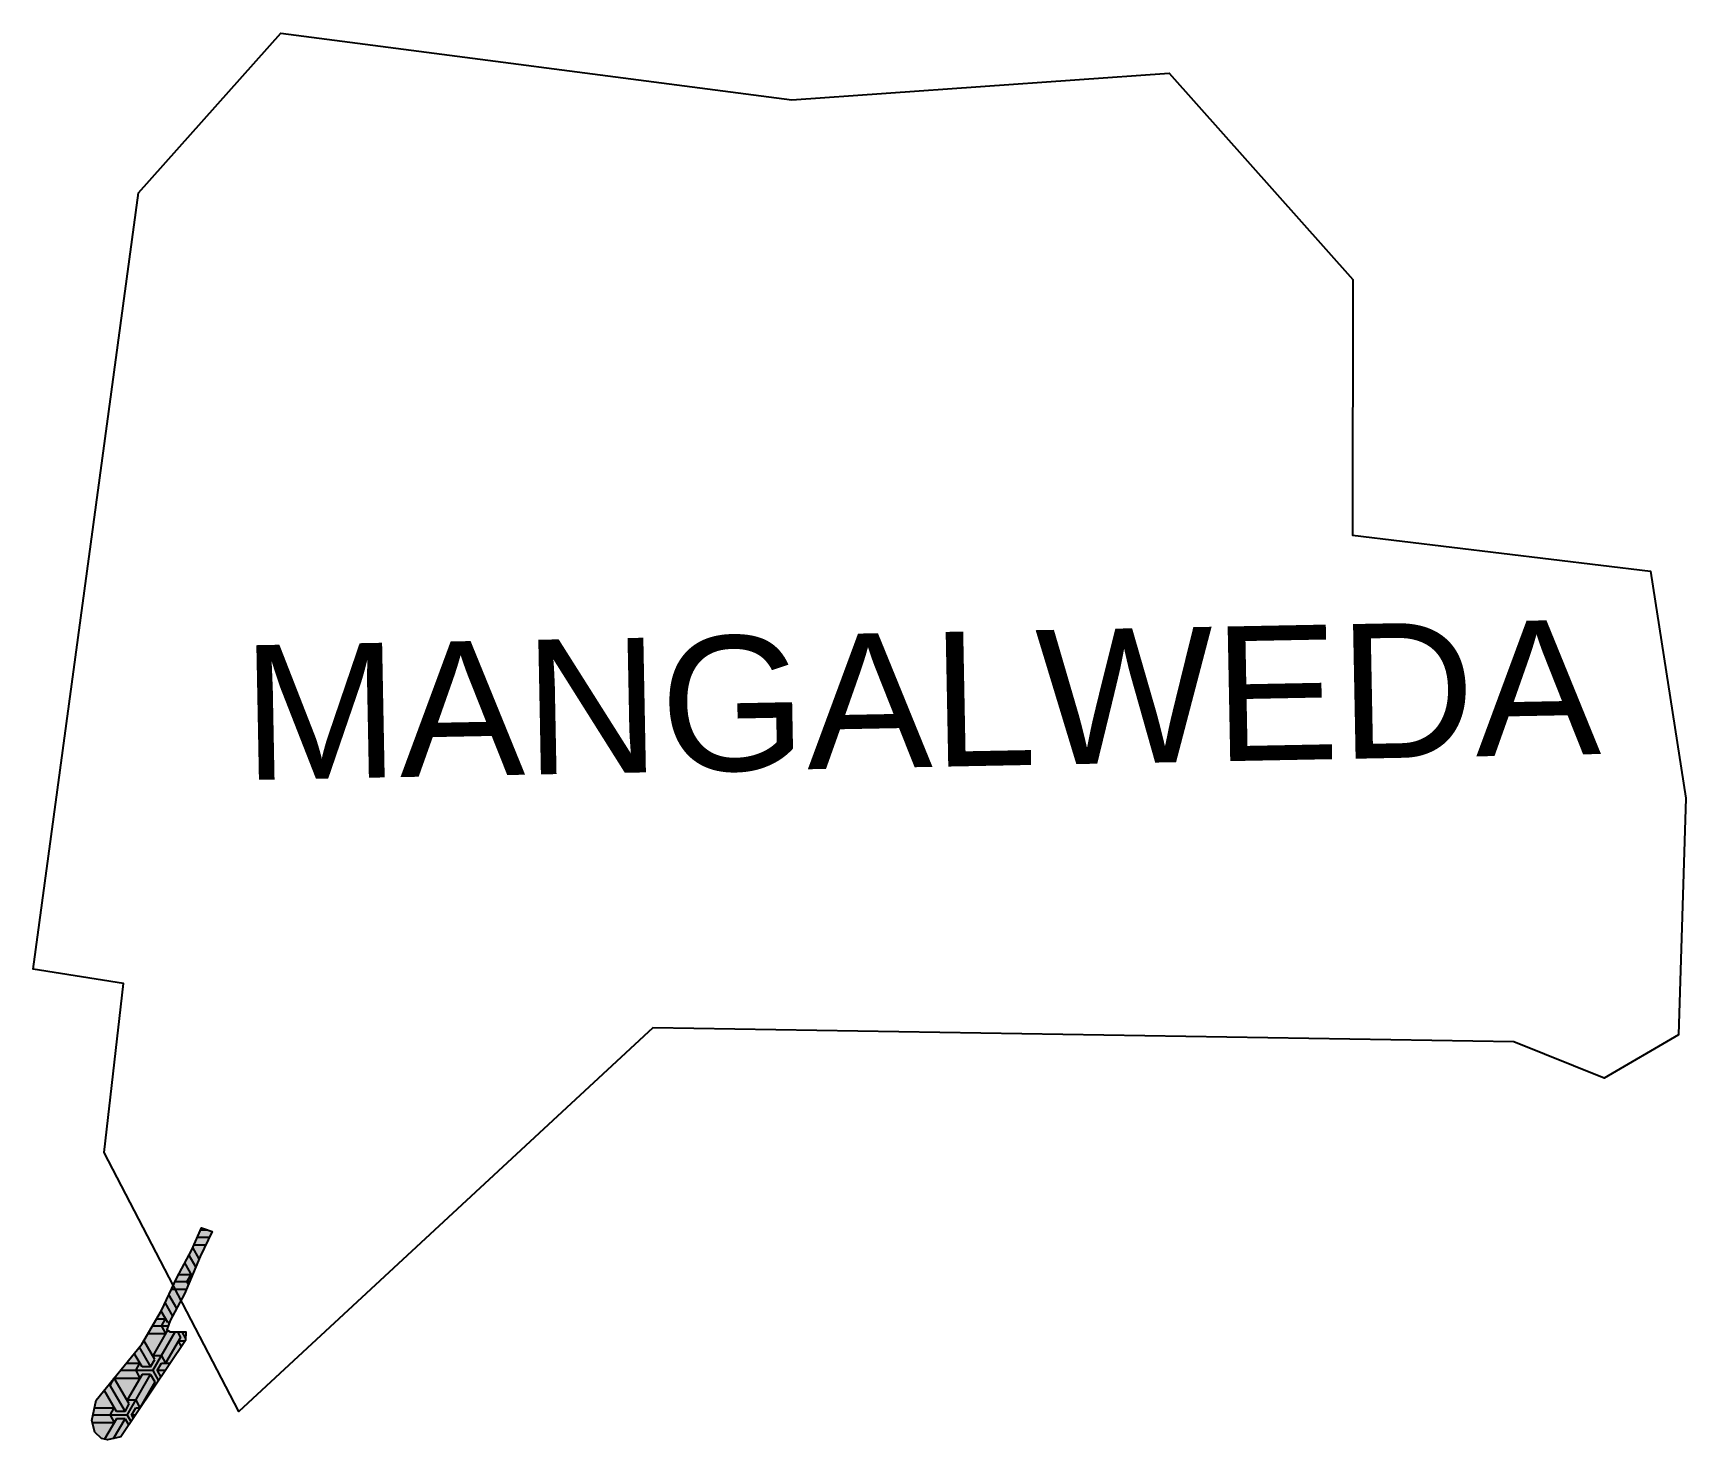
# Model space of a CAD drawing. Header units: metres. Extents: x 261902 to 262393, y 2168857 to 2169275.
import ezdxf

# ---------------------------------------------------------------- set-up
doc = ezdxf.new("R2010")
doc.units = ezdxf.units.M
doc.header["$MEASUREMENT"] = 0
for name, color, linetype in [('BREAKWATER', 6, 'Continuous'), ('village', 3, 'Continuous'), ('VILLAGE NAME', 250, 'Continuous')]:
    doc.layers.add(name, color=color, linetype=linetype)
doc.styles.get("Standard").update_dxf_attribs({"font": 'arial.ttf'})

msp = doc.modelspace()

# ---------------------------------------------------------------- hatches: boundary and pattern name
at = {"layer": 'BREAKWATER'}
h = msp.add_hatch(dxfattribs=at)
h.set_pattern_fill('ESCHER', color=256, scale=0.1)
h.set_pattern_definition([(60, (0, 0), (-3.0479999988, -7e-10), [2.794, -0.254]), (180, (0, 0), (1.524, -2.6396454294), [2.794, -0.254]), (300, (0, 0), (3.0479999988, -7e-10), [2.794, -0.254]), (60, (0.254, 0), (-3.0479999988, -7e-10), [0.508, -2.54]), (300, (0.254, 0), (3.0479999988, -7e-10), [0.508, -2.54]), (60, (-0.127, 0.22), (-3.0479999988, -7e-10), [0.508, -2.54]), (180, (-0.127, 0.22), (1.524, -2.6396454294), [0.508, -2.54]), (300, (-0.127, -0.22), (3.0479999988, -7e-10), [0.508, -2.54]), (180, (-0.127, -0.22), (1.524, -2.6396454294), [0.508, -2.54]), (60, (-1.016, 0), (-3.0479999988, -7e-10), [0.508, -2.54]), (300, (-1.016, 0), (3.0479999988, -7e-10), [0.508, -2.54]), (60, (0.508, -0.88), (-3.0479999988, -7e-10), [0.508, -2.54]), (180, (0.508, -0.88), (1.524, -2.6396454294), [0.508, -2.54]), (300, (0.508, 0.88), (3.0479999988, -7e-10), [0.508, -2.54]), (180, (0.508, 0.88), (1.524, -2.6396454294), [0.508, -2.54]), (0, (0.508, 0.44), (-1.524, 2.6396454294), [1.778, -1.27]), (0, (0.508, -0.44), (-1.524, 2.6396454294), [1.778, -1.27]), (120, (0.127, 0.66), (-3.0479999988, 7e-10), [1.778, -1.27]), (120, (-0.635, 0.22), (-3.0479999988, 7e-10), [1.778, -1.27]), (240, (-0.635, -0.22), (1.5239999988, -2.63964543), [1.778, -1.27]), (240, (0.127, -0.66), (1.5239999988, -2.63964543), [1.778, -1.27])])
h.paths.add_polyline_path([(261947.22, 2168886.82), (261928.03, 2168858.18), (261924.08, 2168857.3), (261922.25, 2168857.7), (261920.31, 2168859.65), (261919.4, 2168863.11), (261920.68, 2168869.11), (261934.27, 2168885.75), (261940.14, 2168895.76), (261944.61, 2168905.42), (261949.09, 2168913.81), (261952.01, 2168920.32), (261955.12, 2168919.25), (261951.62, 2168911.79), (261946.94, 2168900.68), (261942.71, 2168892.73), (261941.66, 2168890.03), (261942.66, 2168889.4), (261947.33, 2168889.4)])
h = msp.add_hatch(dxfattribs=at)
h.set_pattern_fill('ESCHER', color=256, scale=0.5)
h.set_pattern_definition([(60, (0, 0), (-15.239999994, -3e-09), [13.97, -1.27]), (180, (0, 0), (7.62, -13.19822715), [13.97, -1.27]), (300, (0, 0), (15.239999994, -3e-09), [13.97, -1.27]), (60, (1.27, 0), (-15.239999994, -3e-09), [2.54, -12.7]), (300, (1.27, 0), (15.239999994, -3e-09), [2.54, -12.7]), (60, (-0.635, 1.1), (-15.239999994, -3e-09), [2.54, -12.7]), (180, (-0.635, 1.1), (7.62, -13.19822715), [2.54, -12.7]), (300, (-0.635, -1.1), (15.239999994, -3e-09), [2.54, -12.7]), (180, (-0.635, -1.1), (7.62, -13.19822715), [2.54, -12.7]), (60, (-5.08, 0), (-15.239999994, -3e-09), [2.54, -12.7]), (300, (-5.08, 0), (15.239999994, -3e-09), [2.54, -12.7]), (60, (2.54, -4.4), (-15.239999994, -3e-09), [2.54, -12.7]), (180, (2.54, -4.4), (7.62, -13.19822715), [2.54, -12.7]), (300, (2.54, 4.4), (15.239999994, -3e-09), [2.54, -12.7]), (180, (2.54, 4.4), (7.62, -13.19822715), [2.54, -12.7]), (0, (2.54, 2.2), (-7.62, 13.19822715), [8.89, -6.35]), (0, (2.54, -2.2), (-7.62, 13.19822715), [8.89, -6.35]), (120, (0.635, 3.3), (-15.239999994, 3e-09), [8.89, -6.35]), (120, (-3.175, 1.1), (-15.239999994, 3e-09), [8.89, -6.35]), (240, (-3.175, -1.1), (7.619999994, -13.19822715), [8.89, -6.35]), (240, (0.635, -3.3), (7.619999994, -13.19822715), [8.89, -6.35])])
h.paths.add_polyline_path([(261947.22, 2168886.82), (261947.33, 2168889.4), (261942.66, 2168889.4), (261941.66, 2168890.03), (261942.71, 2168892.73), (261946.94, 2168900.68), (261951.62, 2168911.79), (261955.12, 2168919.25), (261952.01, 2168920.32), (261949.09, 2168913.81), (261944.61, 2168905.42), (261940.14, 2168895.76), (261934.27, 2168885.75), (261920.68, 2168869.11), (261919.4, 2168863.11), (261920.31, 2168859.65), (261922.25, 2168857.7), (261924.08, 2168857.3), (261928.03, 2168858.18)])

# ---------------------------------------------------------------- linework, layer by layer
at = {"layer": 'BREAKWATER', "flags": 128}
msp.add_lwpolyline([(261947.22, 2168886.82), (261928.03, 2168858.18), (261924.08, 2168857.3), (261922.25, 2168857.7), (261920.31, 2168859.65), (261919.4, 2168863.11), (261920.68, 2168869.11), (261934.27, 2168885.75), (261940.14, 2168895.76), (261944.61, 2168905.42), (261949.09, 2168913.81), (261952.01, 2168920.32), (261955.12, 2168919.25), (261951.62, 2168911.79), (261946.94, 2168900.68), (261942.71, 2168892.73), (261941.66, 2168890.03), (261942.66, 2168889.4), (261947.33, 2168889.4), (261947.22, 2168886.82)], dxfattribs=at)
at = {"layer": 'village', "color": 3, "true_color": 0x00ff00}
msp.add_polyline3d([(262393.11, 2169047.88, 0), (262390.89, 2168977.67, 0), (262368.78, 2168964.8, 0), (262342.01, 2168975.54, 0), (262086.14, 2168979.66, 0), (261963.08, 2168865.79, 0), (261923.08, 2168942.69, 0), (261928.76, 2168992.91, 0), (261901.93, 2168997.08, 0), (261933.28, 2169227.74, 0), (261975.54, 2169275.17, 0), (262127.41, 2169255.37, 0), (262239.56, 2169263.3, 0), (262294.17, 2169201.96, 0), (262294.02, 2169126.07, 0), (262382.56, 2169115.3, 0)], close=True, dxfattribs=at)

# ---------------------------------------------------------------- texts
at = {"layer": 'VILLAGE NAME', "insert": (261963.7, 2169093.27), "char_height": 40, "attachment_point": 1, "rotation": 1.1028}
msp.add_mtext_dynamic_manual_height_columns('{\\fArial|b0|i0|c0|p34;MANGALWEDA}', width=726.9295, gutter_width=543.74, heights=[0], dxfattribs=at)

doc.saveas('drawing.dxf')
